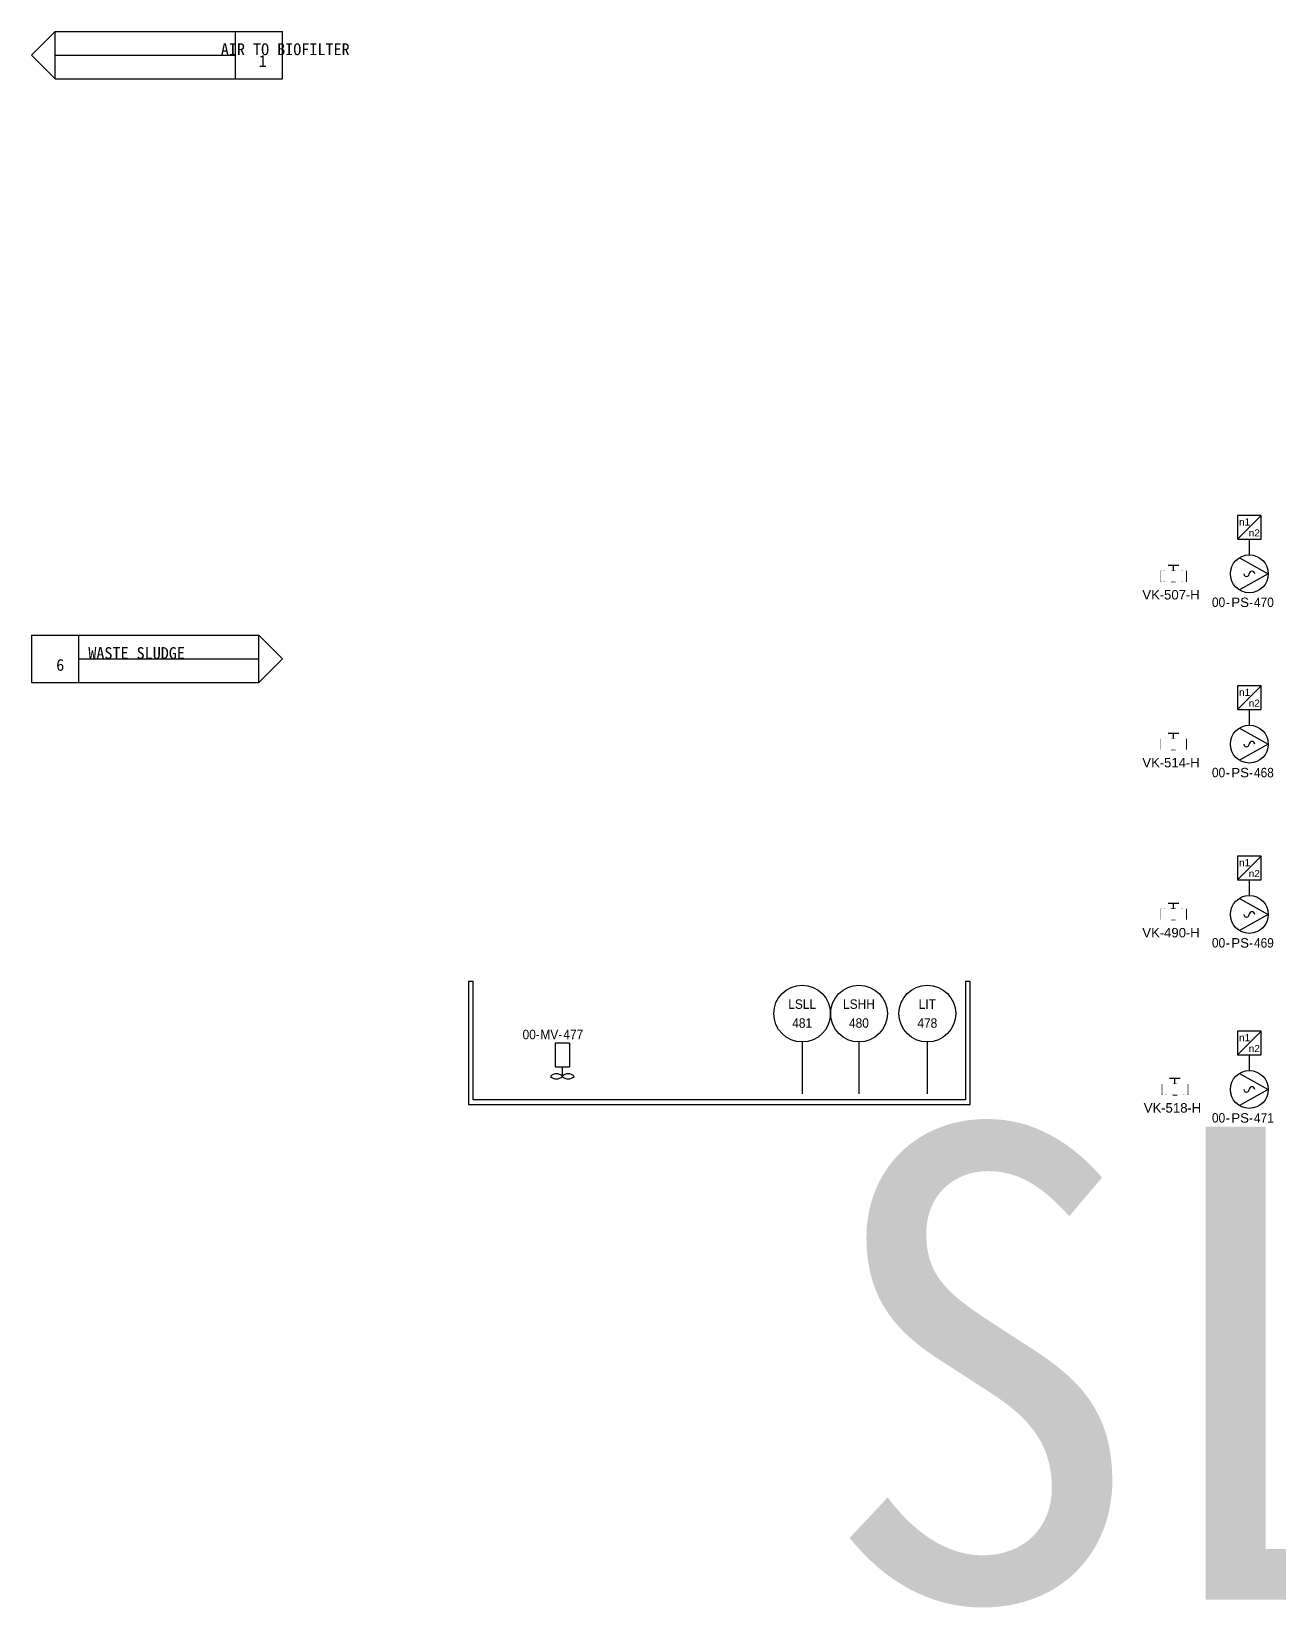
# Model space of a CAD drawing. Header units: millimetres. Extents: x 0 to 12089, y -479 to 374.
# Drawn here: x 4961 to 5224.5, y -180.5 to 152.6 of the extents above; entities that cross this region are included whole.
import ezdxf
from ezdxf.enums import TextEntityAlignment as Align

# ---------------------------------------------------------------- set-up
doc = ezdxf.new("R2018")
doc.units = ezdxf.units.MM
doc.header["$LTSCALE"] = 0.25
doc.set_wipeout_variables(frame=1)
for name, color, linetype, lineweight, true_color in [('equipment', 5, 'Continuous', 25, 0x0000ff), ('instrumentation', 7, 'Continuous', 25, 0xffffff), ('Text', 7, 'Continuous', 25, 0xffffff), ('unit', 1, 'Continuous', 25, 0xff0000), ('valve', 7, 'Continuous', 25, 0xffffff)]:
    doc.layers.add(name, color=color, linetype=linetype, lineweight=lineweight, true_color=true_color)
doc.styles.add('Organica', font='arial.ttf')
doc.styles.get("Standard").update_dxf_attribs({"font": 'arial.ttf'})

# ---------------------------------------------------------------- blocks, each defined once
blk = doc.blocks.new('RefAL1AirToBiofilter')
at = {"lineweight": 25, "ltscale": 0.25}
for p, q in [((5, 5), (0, 0)), ((5, 5), (53, 5)), ((5, -5), (5, 5)), ((43, 5), (43, -5)), ((53, -5), (53, 5)), ((5, -5), (0, 0)), ((5, 0), (43, 0)), ((5, -5), (53, -5))]:
    blk.add_line(p, q, dxfattribs=at)
at = {"layer": 'Text', "lineweight": 30, "flags": 104}
blk.add_attdef('Name', text='', height=2.5, dxfattribs=at).set_placement((40, 2.5), align=Align.MIDDLE_RIGHT)
blk.add_attdef('ID', text='', height=2.5, dxfattribs=at).set_placement((48, 0), align=Align.MIDDLE_CENTER)
blk = doc.blocks.new('*U209')
at = {"color": 4, "lineweight": 25, "ltscale": 0.25}
blk.add_line((0, 11), (0, 0), dxfattribs=at)
at = {"color": 4}
blk.add_circle((0, 17), 6, dxfattribs=at)
at = {"style": 'Organica', "width": 0.9}
for tag, flags, p in [('AREA_CODE', 9, (31.18, 62.35)), ('EQUIP_TYPE', 9, (31.18, 65.35)), ('NOTE', 9, (31.18, 59.35)), ('NOTE_CHINESE', 9, (31.18, 56.35)), ('MODEL', 9, (31.18, 53.35)), ('MANUFACTURE', 9, (31.18, 50.35)), ('SPECIFICATION', 9, (31.18, 47.35)), ('DI', 9, (31.18, 44.35)), ('DO', 9, (31.18, 41.35)), ('AI', 9, (31.18, 38.35)), ('AO', 9, (31.18, 35.35)), ('PB', 9, (31.18, 32.35)), ('PO', 9, (31.18, 29.35)), ('PROCESSUNITAREA', 9, (31.18, 26.35)), ('TAG_ID', 8, (0, 19)), ('TAG', 8, (0, 15))]:
    blk.add_attdef(tag, text='', height=2, dxfattribs=dict(at, flags=flags)).set_placement(p, align=Align.MIDDLE_CENTER)
blk = doc.blocks.new('*U211')
at = {"color": 4, "lineweight": 25, "ltscale": 0.25}
blk.add_line((0, 11), (0, 0), dxfattribs=at)
at = {"color": 4}
blk.add_circle((0, 17), 6, dxfattribs=at)
at = {"style": 'Organica', "width": 0.9}
for tag, flags, p in [('AREA_CODE', 9, (31.18, 62.35)), ('EQUIP_TYPE', 9, (31.18, 65.35)), ('NOTE', 9, (31.18, 59.35)), ('NOTE_CHINESE', 9, (31.18, 56.35)), ('MODEL', 9, (31.18, 53.35)), ('MANUFACTURE', 9, (31.18, 50.35)), ('SPECIFICATION', 9, (31.18, 47.35)), ('DI', 9, (31.18, 44.35)), ('DO', 9, (31.18, 41.35)), ('AI', 9, (31.18, 38.35)), ('AO', 9, (31.18, 35.35)), ('PB', 9, (31.18, 32.35)), ('PO', 9, (31.18, 29.35)), ('PROCESSUNITAREA', 9, (31.18, 26.35)), ('TAG_ID', 8, (0, 19)), ('TAG', 8, (0, 15))]:
    blk.add_attdef(tag, text='', height=2, dxfattribs=dict(at, flags=flags)).set_placement(p, align=Align.MIDDLE_CENTER)
blk = doc.blocks.new('*U212')
at = {"color": 4, "lineweight": 25, "ltscale": 0.25}
blk.add_line((0, 11), (0, 0), dxfattribs=at)
at = {"color": 4}
blk.add_circle((0, 17), 6, dxfattribs=at)
at = {"style": 'Organica', "width": 0.9}
for tag, flags, p in [('AREA_CODE', 9, (31.18, 62.35)), ('EQUIP_TYPE', 9, (31.18, 65.35)), ('NOTE', 9, (31.18, 59.35)), ('NOTE_CHINESE', 9, (31.18, 56.35)), ('MODEL', 9, (31.18, 53.35)), ('MANUFACTURE', 9, (31.18, 50.35)), ('SPECIFICATION', 9, (31.18, 47.35)), ('DI', 9, (31.18, 44.35)), ('DO', 9, (31.18, 41.35)), ('AI', 9, (31.18, 38.35)), ('AO', 9, (31.18, 35.35)), ('PB', 9, (31.18, 32.35)), ('PO', 9, (31.18, 29.35)), ('PROCESSUNITAREA', 9, (31.18, 26.35)), ('TAG_ID', 8, (0, 19)), ('TAG', 8, (0, 15))]:
    blk.add_attdef(tag, text='', height=2, dxfattribs=dict(at, flags=flags)).set_placement(p, align=Align.MIDDLE_CENTER)
blk = doc.blocks.new('*U349')
at = {"lineweight": 25, "ltscale": 0.25, "flags": 128}
blk.add_lwpolyline([(0, 26), (0, 0), (106, 0), (106, 26), (105, 26), (105, 1), (1, 1), (1, 26)], close=True, dxfattribs=at)
at = {"style": 'Organica', "flags": 1}
for tag, p in [('WIDTH', (-11.4, 38.99)), ('HEIGHT', (-11.4, 36.04)), ('LENGTH', (-11.4, 33.02)), ('LIQUIDLEVEL', (-11.4, 29.93)), ('VOLUME', (-11.4, 26.97))]:
    blk.add_attdef(tag, text='', height=2, dxfattribs=at).set_placement(p, align=Align.MIDDLE_CENTER)
at = {"layer": 'Text', "lineweight": 30, "flags": 104}
blk.add_attdef('NAME1', text='', height=2.5, dxfattribs=at).set_placement((74.29, -4.71), align=Align.MIDDLE_CENTER)
blk = doc.blocks.new('*U423')
at = {"lineweight": 25, "ltscale": 0.25}
for p, q in [((-3.4, -2.11), (0, 4)), ((0, 4), (3.4, -2.11)), ((-7.31, 2.5), (-12.31, 2.5)), ((-12.31, 2.5), (-12.31, -2.5)), ((-7.31, -2.5), (-12.31, 2.5)), ((-7.31, -2.5), (-7.31, 2.5)), ((-12.31, -2.5), (-7.31, -2.5)), ((-7.31, 0), (-4, 0))]:
    blk.add_line(p, q, dxfattribs=at)
blk.add_circle((0, 0), 4)
for centre, start, end in [((0, 0.57), 90, 270), ((0, -0.57), 270, 90)]:
    blk.add_arc(centre, 0.57, start, end)
at = {"style": 'Organica'}
for s, p in [('n1', (-10.2, -2.16)), ('n2', (-7.9, -0.11))]:
    blk.add_text(s, height=1.5, rotation=90, dxfattribs=at).set_placement(p)
at = {"char_height": 2, "width": 5.3402, "attachment_point": 6, "rotation": 90, "line_spacing_factor": 0.9, "style": 'Organica'}
for insert in [(6.02, 0.77), (6.02, -4.13)]:
    blk.add_mtext('{\\W0.9;-}', dxfattribs=dict(at, insert=insert))
at = {"style": 'Organica', "flags": 1}
for tag, p in [('PUMP_TYPE', (-13.95, 99.74)), ('NOTE', (-13.95, 96.74)), ('NOTE_CHINESE', (-13.95, 93.74)), ('MATERIAL_HOUSING', (-13.95, 90.64)), ('MATERIAL_IMPELLER', (-13.95, 87.64)), ('INSTALLED_POWER', (-13.95, 81.43)), ('CONSUMED_POWER', (-13.95, 78.43)), ('MODEL', (-13.95, 75.32)), ('MANUFACTURE', (-13.95, 72.21)), ('UNIT_CAPACITY', (-13.42, 69.06)), ('SP_CAPACITY', (-13.42, 66.16)), ('UNIT_HEAD', (-13.42, 63.06)), ('SP_HEAD', (-13.42, 60.06)), ('INSTALLATION', (-13.42, 56.95)), ('STB_DTY', (-13.42, 53.63)), ('RUNNINGHOURS', (-13.42, 50.63)), ('HOSTNAME', (-12.95, 46.85)), ('FC-MAN', (-13.85, 47.7)), ('FC-MOD', (-13.85, 44.6)), ('DI', (-13.85, 41.6)), ('DO', (-13.85, 38.6)), ('AO', (-13.85, 32.6)), ('AI', (-13.85, 35.6)), ('PB', (-13.85, 29.6)), ('PO', (-13.85, 26.6)), ('PROCESSUNITAREA', (-13.85, 23.6))]:
    blk.add_attdef(tag, text='', height=2, dxfattribs=at).set_placement(p, align=Align.MIDDLE_CENTER)
at = {"style": 'Organica', "width": 0.9, "flags": 8}
blk.add_attdef('TAG', text='', height=2, rotation=90, dxfattribs=at).set_placement((6.02, 3.08), align=Align.MIDDLE_CENTER)
at = {"style": 'Organica'}
blk.add_attdef('TAG_ID', text='', height=2, rotation=90, dxfattribs=at).set_placement((6.02, -0.07), align=Align.MIDDLE_RIGHT)
at = {"style": 'Organica', "width": 0.9}
blk.add_attdef('AREA_CODE', text='', height=2, rotation=90, dxfattribs=at).set_placement((6, -5.1), align=Align.MIDDLE_RIGHT)
blk = doc.blocks.new('*U425')
at = {"lineweight": 25, "ltscale": 0.25}
for p, q in [((-3.4, -2.11), (0, 4)), ((0, 4), (3.4, -2.11)), ((-7.31, 2.5), (-12.31, 2.5)), ((-12.31, 2.5), (-12.31, -2.5)), ((-7.31, -2.5), (-12.31, 2.5)), ((-7.31, -2.5), (-7.31, 2.5)), ((-12.31, -2.5), (-7.31, -2.5)), ((-7.31, 0), (-4, 0))]:
    blk.add_line(p, q, dxfattribs=at)
blk.add_circle((0, 0), 4)
for centre, start, end in [((0, 0.57), 90, 270), ((0, -0.57), 270, 90)]:
    blk.add_arc(centre, 0.57, start, end)
at = {"style": 'Organica'}
for s, p in [('n1', (-10.2, -2.16)), ('n2', (-7.9, -0.11))]:
    blk.add_text(s, height=1.5, rotation=90, dxfattribs=at).set_placement(p)
at = {"char_height": 2, "width": 5.3402, "attachment_point": 6, "rotation": 90, "line_spacing_factor": 0.9, "style": 'Organica'}
for insert in [(6.02, 0.77), (6.02, -4.13)]:
    blk.add_mtext('{\\W0.9;-}', dxfattribs=dict(at, insert=insert))
at = {"style": 'Organica', "flags": 1}
for tag, p in [('PUMP_TYPE', (-13.95, 99.74)), ('NOTE', (-13.95, 96.74)), ('NOTE_CHINESE', (-13.95, 93.74)), ('MATERIAL_HOUSING', (-13.95, 90.64)), ('MATERIAL_IMPELLER', (-13.95, 87.64)), ('INSTALLED_POWER', (-13.95, 81.43)), ('CONSUMED_POWER', (-13.95, 78.43)), ('MODEL', (-13.95, 75.32)), ('MANUFACTURE', (-13.95, 72.21)), ('UNIT_CAPACITY', (-13.42, 69.06)), ('SP_CAPACITY', (-13.42, 66.16)), ('UNIT_HEAD', (-13.42, 63.06)), ('SP_HEAD', (-13.42, 60.06)), ('INSTALLATION', (-13.42, 56.95)), ('STB_DTY', (-13.42, 53.63)), ('RUNNINGHOURS', (-13.42, 50.63)), ('HOSTNAME', (-12.95, 46.85)), ('FC-MAN', (-13.85, 47.7)), ('FC-MOD', (-13.85, 44.6)), ('DI', (-13.85, 41.6)), ('DO', (-13.85, 38.6)), ('AO', (-13.85, 32.6)), ('AI', (-13.85, 35.6)), ('PB', (-13.85, 29.6)), ('PO', (-13.85, 26.6)), ('PROCESSUNITAREA', (-13.85, 23.6))]:
    blk.add_attdef(tag, text='', height=2, dxfattribs=at).set_placement(p, align=Align.MIDDLE_CENTER)
at = {"style": 'Organica', "width": 0.9, "flags": 8}
blk.add_attdef('TAG', text='', height=2, rotation=90, dxfattribs=at).set_placement((6.02, 3.08), align=Align.MIDDLE_CENTER)
at = {"style": 'Organica'}
blk.add_attdef('TAG_ID', text='', height=2, rotation=90, dxfattribs=at).set_placement((6.02, -0.07), align=Align.MIDDLE_RIGHT)
at = {"style": 'Organica', "width": 0.9}
blk.add_attdef('AREA_CODE', text='', height=2, rotation=90, dxfattribs=at).set_placement((6, -5.1), align=Align.MIDDLE_RIGHT)
blk = doc.blocks.new('*U429')
at = {"lineweight": 25, "ltscale": 0.25}
for p, q in [((-3.4, -2.11), (0, 4)), ((0, 4), (3.4, -2.11)), ((-7.31, 2.5), (-12.31, 2.5)), ((-12.31, 2.5), (-12.31, -2.5)), ((-7.31, -2.5), (-12.31, 2.5)), ((-7.31, -2.5), (-7.31, 2.5)), ((-12.31, -2.5), (-7.31, -2.5)), ((-7.31, 0), (-4, 0))]:
    blk.add_line(p, q, dxfattribs=at)
blk.add_circle((0, 0), 4)
for centre, start, end in [((0, 0.57), 90, 270), ((0, -0.57), 270, 90)]:
    blk.add_arc(centre, 0.57, start, end)
at = {"style": 'Organica'}
for s, p in [('n1', (-10.2, -2.16)), ('n2', (-7.9, -0.11))]:
    blk.add_text(s, height=1.5, rotation=90, dxfattribs=at).set_placement(p)
at = {"char_height": 2, "width": 5.3402, "attachment_point": 6, "rotation": 90, "line_spacing_factor": 0.9, "style": 'Organica'}
for insert in [(6.02, 0.77), (6.02, -4.13)]:
    blk.add_mtext('{\\W0.9;-}', dxfattribs=dict(at, insert=insert))
at = {"style": 'Organica', "flags": 1}
for tag, p in [('PUMP_TYPE', (-13.95, 99.74)), ('NOTE', (-13.95, 96.74)), ('NOTE_CHINESE', (-13.95, 93.74)), ('MATERIAL_HOUSING', (-13.95, 90.64)), ('MATERIAL_IMPELLER', (-13.95, 87.64)), ('INSTALLED_POWER', (-13.95, 81.43)), ('CONSUMED_POWER', (-13.95, 78.43)), ('MODEL', (-13.95, 75.32)), ('MANUFACTURE', (-13.95, 72.21)), ('UNIT_CAPACITY', (-13.42, 69.06)), ('SP_CAPACITY', (-13.42, 66.16)), ('UNIT_HEAD', (-13.42, 63.06)), ('SP_HEAD', (-13.42, 60.06)), ('INSTALLATION', (-13.42, 56.95)), ('STB_DTY', (-13.42, 53.63)), ('RUNNINGHOURS', (-13.42, 50.63)), ('HOSTNAME', (-12.95, 46.85)), ('FC-MAN', (-13.85, 47.7)), ('FC-MOD', (-13.85, 44.6)), ('DI', (-13.85, 41.6)), ('DO', (-13.85, 38.6)), ('AO', (-13.85, 32.6)), ('AI', (-13.85, 35.6)), ('PB', (-13.85, 29.6)), ('PO', (-13.85, 26.6)), ('PROCESSUNITAREA', (-13.85, 23.6))]:
    blk.add_attdef(tag, text='', height=2, dxfattribs=at).set_placement(p, align=Align.MIDDLE_CENTER)
at = {"style": 'Organica', "width": 0.9, "flags": 8}
blk.add_attdef('TAG', text='', height=2, rotation=90, dxfattribs=at).set_placement((6.02, 3.08), align=Align.MIDDLE_CENTER)
at = {"style": 'Organica'}
blk.add_attdef('TAG_ID', text='', height=2, rotation=90, dxfattribs=at).set_placement((6.02, -0.07), align=Align.MIDDLE_RIGHT)
at = {"style": 'Organica', "width": 0.9}
blk.add_attdef('AREA_CODE', text='', height=2, rotation=90, dxfattribs=at).set_placement((6, -5.1), align=Align.MIDDLE_RIGHT)
blk = doc.blocks.new('*U433')
at = {"lineweight": 25, "ltscale": 0.25}
for p, q in [((-3.4, -2.11), (0, 4)), ((0, 4), (3.4, -2.11)), ((-7.31, 2.5), (-12.31, 2.5)), ((-12.31, 2.5), (-12.31, -2.5)), ((-7.31, -2.5), (-12.31, 2.5)), ((-7.31, -2.5), (-7.31, 2.5)), ((-12.31, -2.5), (-7.31, -2.5)), ((-7.31, 0), (-4, 0))]:
    blk.add_line(p, q, dxfattribs=at)
blk.add_circle((0, 0), 4)
for centre, start, end in [((0, 0.57), 90, 270), ((0, -0.57), 270, 90)]:
    blk.add_arc(centre, 0.57, start, end)
at = {"style": 'Organica'}
for s, p in [('n1', (-10.2, -2.16)), ('n2', (-7.9, -0.11))]:
    blk.add_text(s, height=1.5, rotation=90, dxfattribs=at).set_placement(p)
at = {"char_height": 2, "width": 5.3402, "attachment_point": 6, "rotation": 90, "line_spacing_factor": 0.9, "style": 'Organica'}
for insert in [(6.02, 0.77), (6.02, -4.13)]:
    blk.add_mtext('{\\W0.9;-}', dxfattribs=dict(at, insert=insert))
at = {"style": 'Organica', "flags": 1}
for tag, p in [('PUMP_TYPE', (-13.95, 99.74)), ('NOTE', (-13.95, 96.74)), ('NOTE_CHINESE', (-13.95, 93.74)), ('MATERIAL_HOUSING', (-13.95, 90.64)), ('MATERIAL_IMPELLER', (-13.95, 87.64)), ('INSTALLED_POWER', (-13.95, 81.43)), ('CONSUMED_POWER', (-13.95, 78.43)), ('MODEL', (-13.95, 75.32)), ('MANUFACTURE', (-13.95, 72.21)), ('UNIT_CAPACITY', (-13.42, 69.06)), ('SP_CAPACITY', (-13.42, 66.16)), ('UNIT_HEAD', (-13.42, 63.06)), ('SP_HEAD', (-13.42, 60.06)), ('INSTALLATION', (-13.42, 56.95)), ('STB_DTY', (-13.42, 53.63)), ('RUNNINGHOURS', (-13.42, 50.63)), ('HOSTNAME', (-12.95, 46.85)), ('FC-MAN', (-13.85, 47.7)), ('FC-MOD', (-13.85, 44.6)), ('DI', (-13.85, 41.6)), ('DO', (-13.85, 38.6)), ('AO', (-13.85, 32.6)), ('AI', (-13.85, 35.6)), ('PB', (-13.85, 29.6)), ('PO', (-13.85, 26.6)), ('PROCESSUNITAREA', (-13.85, 23.6))]:
    blk.add_attdef(tag, text='', height=2, dxfattribs=at).set_placement(p, align=Align.MIDDLE_CENTER)
at = {"style": 'Organica', "width": 0.9, "flags": 8}
blk.add_attdef('TAG', text='', height=2, rotation=90, dxfattribs=at).set_placement((6.02, 3.08), align=Align.MIDDLE_CENTER)
at = {"style": 'Organica'}
blk.add_attdef('TAG_ID', text='', height=2, rotation=90, dxfattribs=at).set_placement((6.02, -0.07), align=Align.MIDDLE_RIGHT)
at = {"style": 'Organica', "width": 0.9}
blk.add_attdef('AREA_CODE', text='', height=2, rotation=90, dxfattribs=at).set_placement((6, -5.1), align=Align.MIDDLE_RIGHT)
blk = doc.blocks.new('*U487')
at = {"lineweight": 25, "ltscale": 0.25}
for p, q in [((1, 2.5), (1, -2.5)), ((4, 2.5), (1, 2.5)), ((4, 2.5), (4, -2.5)), ((1, -2.5), (4, -2.5)), ((2.5, -2.5), (2.5, -4.5))]:
    blk.add_line(p, q, dxfattribs=at)
for centre, start, end in [((1.26, -5.67), 43.3642, 136.6358), ((1.26, -3.33), 223.3642, 316.6358), ((3.74, -5.67), 43.3642, 136.6358), ((3.74, -3.33), 223.3642, 316.6358)]:
    blk.add_arc(centre, 1.71, start, end)
at = {"char_height": 2, "width": 5.3402, "attachment_point": 6, "line_spacing_factor": 0.9, "style": 'Organica'}
for insert in [(-2.3, 4.35), (2.5, 4.35)]:
    blk.add_mtext('{\\W0.9;-}', dxfattribs=dict(at, insert=insert))
at = {"style": 'Organica', "flags": 1}
for tag, p in [('EQUIP_TYPE', (24.21, 100.23)), ('NOTE', (24.21, 97.23)), ('NOTE_CHINESE', (24.21, 94.23)), ('MATERIAL_BODY', (24.21, 91.13)), ('MATERIAL_SHAFT', (24.21, 88.13)), ('MATERIAL_BLADE', (24.21, 85.13)), ('POWER_INSTALLED', (24.21, 81.92)), ('POWER_CONSUMED', (24.21, 78.92)), ('MODEL', (24.21, 75.81)), ('MANUFACTURE', (24.21, 72.7)), ('UNIT_TANKW', (24.37, 69.45)), ('UNIT_TANKL', (24.37, 66.45)), ('UNIT_TANKD', (24.37, 63.45)), ('UNIT_TANKV', (24.37, 60.45)), ('SP_TANKW', (24.37, 57.45)), ('SP_TANKL', (24.37, 54.24)), ('SP_TANKD', (24.37, 51.13)), ('SP_TANKV', (24.37, 48.13)), ('STB_DTY', (24.55, 44.95)), ('RUNNINGHOURS', (25.37, 38.97)), ('INSTALLATION', (24.55, 41.95)), ('DI', (25.37, 35.97)), ('DO', (25.37, 32.97)), ('PB', (25.37, 23.97)), ('PO', (25.37, 20.97)), ('NUMBER_OF_UNIT', (25.37, 17.58)), ('PROCESSUNITAREA', (25.37, 13.71))]:
    blk.add_attdef(tag, text='', height=2, dxfattribs=at).set_placement(p, align=Align.MIDDLE_CENTER)
at = {"style": 'Organica', "width": 0.9}
for tag, p in [('AREA_CODE', (-3.1, 4.35)), ('TAG_ID', (1.64, 4.35))]:
    blk.add_attdef(tag, text='', height=2, dxfattribs=at).set_placement(p, align=Align.MIDDLE_RIGHT)
at = {"style": 'Organica', "width": 0.9, "flags": 8}
blk.add_attdef('TAG', text='', height=2, dxfattribs=at).set_placement((4.81, 4.35), align=Align.MIDDLE_CENTER)
blk = doc.blocks.new('RefAR6WasteSludge')
at = {"lineweight": 25, "ltscale": 0.25}
for p, q in [((0, 5), (48, 5)), ((0, 5), (0, -5)), ((10, -5), (10, 5)), ((48, -5), (48, 5)), ((48, 5), (53, 0)), ((10, 0), (48, 0)), ((48, -5), (53, 0)), ((0, -5), (48, -5))]:
    blk.add_line(p, q, dxfattribs=at)
at = {"layer": 'Text', "lineweight": 30, "flags": 104}
blk.add_attdef('Name', text='', height=2.5, dxfattribs=at).set_placement((12, 2.5), align=Align.MIDDLE_LEFT)
blk.add_attdef('ID', text='', height=2.5, dxfattribs=at).set_placement((5.22, 0), align=Align.MIDDLE_CENTER)
blk = doc.blocks.new('*U579')
at = {"lineweight": 25, "ltscale": 0.25}
for p, q in [((-2.67, 1.14), (-2.67, -1.14)), ((-1.9, -1.14), (-1.9, 1.14)), ((-0.46, 0.19), (-1.9, 0.76)), ((1.14, 2.29), (-1.14, 2.29)), ((-0.46, -1.11), (-0.46, 1.11)), ((-0.46, 1.11), (0.46, 1.11)), ((0, 1.11), (0, 2.29)), ((0.46, -1.11), (0.46, 1.11)), ((0.46, 0.19), (1.9, 0.76)), ((1.9, -1.14), (1.9, 1.14)), ((2.67, 1.14), (2.67, -1.14)), ((-1.9, -0.76), (-0.46, -0.19)), ((-0.46, -1.11), (0.46, -1.11)), ((1.9, -0.76), (0.46, -0.19))]:
    blk.add_line(p, q, dxfattribs=at)
at = {"char_height": 2, "width": 5.3402, "style": 'Organica'}
for s, insert, attachment_point in [('-H', (2.6, -3.9), 4), ('-', (-1.98, -3.9), 6)]:
    blk.add_mtext(s, dxfattribs=dict(at, insert=insert, attachment_point=attachment_point))
at = {"style": 'Organica'}
for tag, flags, p in [('EQUIP_TYPE', 1, (-8.63, 62.54)), ('NOTE', 1, (-8.63, 59.54)), ('NOTE_CHINESE', 1, (-8.63, 56.54)), ('AREA_CODE', 1, (-8.63, 53.54)), ('DI', 1, (-8.63, 50.54)), ('DO', 1, (-8.63, 47.54)), ('AI', 1, (-8.63, 44.54)), ('AO', 1, (-8.63, 41.54)), ('PB', 1, (-8.63, 38.54)), ('SP_ACTUATED', 1, (-8.63, 32.54)), ('PO', 1, (-8.63, 35.54)), ('SIZE', 1, (-8.63, 23.54)), ('MATERIAL', 1, (-8.63, 19.54)), ('PRESSURE', 1, (-8.63, 15.54)), ('PROCESSUNITAREA', 1, (-8.63, 11.72)), ('TAG', 8, (0.33, -3.9))]:
    blk.add_attdef(tag, text='', height=2, dxfattribs=dict(at, flags=flags)).set_placement(p, align=Align.MIDDLE_CENTER)
blk.add_attdef('TAG_ID', text='', height=2, dxfattribs=at).set_placement((-2.86, -3.9), align=Align.MIDDLE_RIGHT)
blk.add_wipeout([(-2.67, 1.14), (2.67, 1.14), (2.67, -1.14), (-2.67, -1.14)])

msp = doc.modelspace()

# ---------------------------------------------------------------- block references
ref = msp.add_blockref('RefAL1AirToBiofilter', (4961, 147.65))
lines = msp.add_mtext('1', dxfattribs={"layer": 'Text', "insert": (5009, 147.65), "char_height": 2.5, "attachment_point": 1})
ref.add_attrib('ID', '', (5009, 147.65), dxfattribs={"flags": 104}).embed_mtext(lines)
lines = msp.add_mtext('AIR TO BIOFILTER', dxfattribs={"layer": 'Text', "insert": (5001, 150.15), "char_height": 2.5, "attachment_point": 1})
ref.add_attrib('Name', '', (5001, 150.15), dxfattribs={"flags": 104}).embed_mtext(lines)
ref = msp.add_blockref('RefAL1AirToBiofilter', (4961, 147.65))
lines = msp.add_mtext('1', dxfattribs={"layer": 'Text', "insert": (5009, 147.65), "char_height": 2.5, "attachment_point": 1})
ref.add_attrib('ID', '', (5009, 147.65), dxfattribs={"flags": 104}).embed_mtext(lines)
lines = msp.add_mtext('AIR TO BIOFILTER', dxfattribs={"layer": 'Text', "insert": (5001, 150.15), "char_height": 2.5, "attachment_point": 1})
ref.add_attrib('Name', '', (5001, 150.15), dxfattribs={"flags": 104}).embed_mtext(lines)
ref = msp.add_blockref('RefAR6WasteSludge', (4961, 20))
lines = msp.add_mtext('6', dxfattribs={"layer": 'Text', "insert": (4966.22, 20), "char_height": 2.5, "attachment_point": 1})
ref.add_attrib('ID', '', (4966.22, 20), dxfattribs={"flags": 104}).embed_mtext(lines)
lines = msp.add_mtext('WASTE SLUDGE', dxfattribs={"layer": 'Text', "insert": (4973, 22.5), "char_height": 2.5, "attachment_point": 1})
ref.add_attrib('Name', '', (4973, 22.5), dxfattribs={"flags": 104}).embed_mtext(lines)
at = {"layer": 'equipment'}
ref = msp.add_blockref('*U433', (5218.33, 38), dxfattribs=dict(at, rotation=270))
ref.add_attrib('TAG', '470', dxfattribs={"layer": '0', "height": 2, "style": 'Organica', "width": 0.9}).set_placement((5221.41, 31.98), align=Align.MIDDLE_CENTER)
ref.add_attrib('AREA_CODE', '00', dxfattribs={"layer": '0', "height": 2, "style": 'Organica', "width": 0.9}).set_placement((5213.23, 32), align=Align.MIDDLE_RIGHT)
ref.add_attrib('TAG_ID', 'PS', dxfattribs={"layer": '0', "height": 2, "style": 'Organica'}).set_placement((5218.26, 31.98), align=Align.MIDDLE_RIGHT)
ref = msp.add_blockref('*U429', (5218.33, 2), dxfattribs=dict(at, rotation=270))
ref.add_attrib('TAG', '468', dxfattribs={"layer": '0', "height": 2, "style": 'Organica', "width": 0.9}).set_placement((5221.41, -4.02), align=Align.MIDDLE_CENTER)
ref.add_attrib('AREA_CODE', '00', dxfattribs={"layer": '0', "height": 2, "style": 'Organica', "width": 0.9}).set_placement((5213.23, -4), align=Align.MIDDLE_RIGHT)
ref.add_attrib('TAG_ID', 'PS', dxfattribs={"layer": '0', "height": 2, "style": 'Organica'}).set_placement((5218.26, -4.02), align=Align.MIDDLE_RIGHT)
ref = msp.add_blockref('*U425', (5218.33, -34), dxfattribs=dict(at, rotation=270))
ref.add_attrib('TAG', '469', dxfattribs={"layer": '0', "height": 2, "style": 'Organica', "width": 0.9}).set_placement((5221.41, -40.02), align=Align.MIDDLE_CENTER)
ref.add_attrib('AREA_CODE', '00', dxfattribs={"layer": '0', "height": 2, "style": 'Organica', "width": 0.9}).set_placement((5213.23, -40), align=Align.MIDDLE_RIGHT)
ref.add_attrib('TAG_ID', 'PS', dxfattribs={"layer": '0', "height": 2, "style": 'Organica'}).set_placement((5218.26, -40.02), align=Align.MIDDLE_RIGHT)
ref = msp.add_blockref('*U487', (5070.66, -63.74), dxfattribs=at)
ref.add_attrib('TAG', '477', dxfattribs={"layer": '0', "height": 2, "style": 'Organica', "width": 0.9}).set_placement((5075.47, -59.39), align=Align.MIDDLE_CENTER)
ref.add_attrib('AREA_CODE', '00', dxfattribs={"layer": '0', "height": 2, "style": 'Organica', "width": 0.9}).set_placement((5067.56, -59.39), align=Align.MIDDLE_RIGHT)
ref.add_attrib('TAG_ID', 'MV', dxfattribs={"layer": '0', "height": 2, "style": 'Organica', "width": 0.9}).set_placement((5072.3, -59.39), align=Align.MIDDLE_RIGHT)
ref = msp.add_blockref('*U423', (5218.33, -71), dxfattribs=dict(at, rotation=270))
ref.add_attrib('TAG', '471', dxfattribs={"layer": '0', "height": 2, "style": 'Organica', "width": 0.9}).set_placement((5221.41, -77.02), align=Align.MIDDLE_CENTER)
ref.add_attrib('AREA_CODE', '00', dxfattribs={"layer": '0', "height": 2, "style": 'Organica', "width": 0.9}).set_placement((5213.23, -77), align=Align.MIDDLE_RIGHT)
ref.add_attrib('TAG_ID', 'PS', dxfattribs={"layer": '0', "height": 2, "style": 'Organica'}).set_placement((5218.26, -77.02), align=Align.MIDDLE_RIGHT)
at = {"layer": 'instrumentation'}
ref = msp.add_blockref('*U212', (5123.84, -71.96), dxfattribs=at)
ref.add_attrib('TAG', '481', dxfattribs={"layer": '0', "height": 2, "style": 'Organica', "width": 0.9}).set_placement((5123.84, -56.96), align=Align.MIDDLE_CENTER)
ref.add_attrib('TAG_ID', 'LSLL', dxfattribs={"layer": '0', "height": 2, "style": 'Organica', "width": 0.9}).set_placement((5123.84, -52.96), align=Align.MIDDLE_CENTER)
ref = msp.add_blockref('*U211', (5135.84, -71.96), dxfattribs=at)
ref.add_attrib('TAG', '480', dxfattribs={"layer": '0', "height": 2, "style": 'Organica', "width": 0.9}).set_placement((5135.84, -56.96), align=Align.MIDDLE_CENTER)
ref.add_attrib('TAG_ID', 'LSHH', dxfattribs={"layer": '0', "height": 2, "style": 'Organica', "width": 0.9}).set_placement((5135.84, -52.96), align=Align.MIDDLE_CENTER)
ref = msp.add_blockref('*U209', (5150.29, -71.96), dxfattribs=at)
ref.add_attrib('TAG', '478', dxfattribs={"layer": '0', "height": 2, "style": 'Organica', "width": 0.9}).set_placement((5150.29, -56.96), align=Align.MIDDLE_CENTER)
ref.add_attrib('TAG_ID', 'LIT', dxfattribs={"layer": '0', "height": 2, "style": 'Organica', "width": 0.9}).set_placement((5150.29, -52.96), align=Align.MIDDLE_CENTER)
at = {"layer": 'unit'}
ref = msp.add_blockref('*U349', (5053.33, -74.17), dxfattribs=at)
lines = msp.add_mtext('SLUDGE STORAGE TANK', dxfattribs={"layer": 'Text', "insert": (5127.62, -78.88), "char_height": 100, "attachment_point": 1})
ref.add_attrib('NAME1', '', (5127.62, -78.88), dxfattribs={"flags": 104}).embed_mtext(lines)
at = {"layer": 'valve'}
ref = msp.add_blockref('*U579', (5202.3, 37.48), dxfattribs=at)
ref.add_attrib('TAG', '507', dxfattribs={"layer": '0', "height": 2, "style": 'Organica'}).set_placement((5202.63, 33.58), align=Align.MIDDLE_CENTER)
ref.add_attrib('TAG_ID', 'VK', dxfattribs={"layer": '0', "height": 2, "style": 'Organica'}).set_placement((5199.44, 33.58), align=Align.MIDDLE_RIGHT)
ref = msp.add_blockref('*U579', (5202.3, 1.98), dxfattribs=at)
ref.add_attrib('TAG', '514', dxfattribs={"layer": '0', "height": 2, "style": 'Organica'}).set_placement((5202.63, -1.91), align=Align.MIDDLE_CENTER)
ref.add_attrib('TAG_ID', 'VK', dxfattribs={"layer": '0', "height": 2, "style": 'Organica'}).set_placement((5199.44, -1.91), align=Align.MIDDLE_RIGHT)
ref = msp.add_blockref('*U579', (5202.3, -33.96), dxfattribs=at)
ref.add_attrib('TAG', '490', dxfattribs={"layer": '0', "height": 2, "style": 'Organica'}).set_placement((5202.63, -37.86), align=Align.MIDDLE_CENTER)
ref.add_attrib('TAG_ID', 'VK', dxfattribs={"layer": '0', "height": 2, "style": 'Organica'}).set_placement((5199.44, -37.86), align=Align.MIDDLE_RIGHT)

# ---------------------------------------------------------------- next in the draw order: block references
ref = msp.add_blockref('*U579', (5202.61, -71), dxfattribs=at)
ref.add_attrib('TAG', '518', dxfattribs={"layer": '0', "height": 2, "style": 'Organica'}).set_placement((5202.95, -74.9), align=Align.MIDDLE_CENTER)
ref.add_attrib('TAG_ID', 'VK', dxfattribs={"layer": '0', "height": 2, "style": 'Organica'}).set_placement((5199.75, -74.9), align=Align.MIDDLE_RIGHT)

doc.saveas('drawing.dxf')
